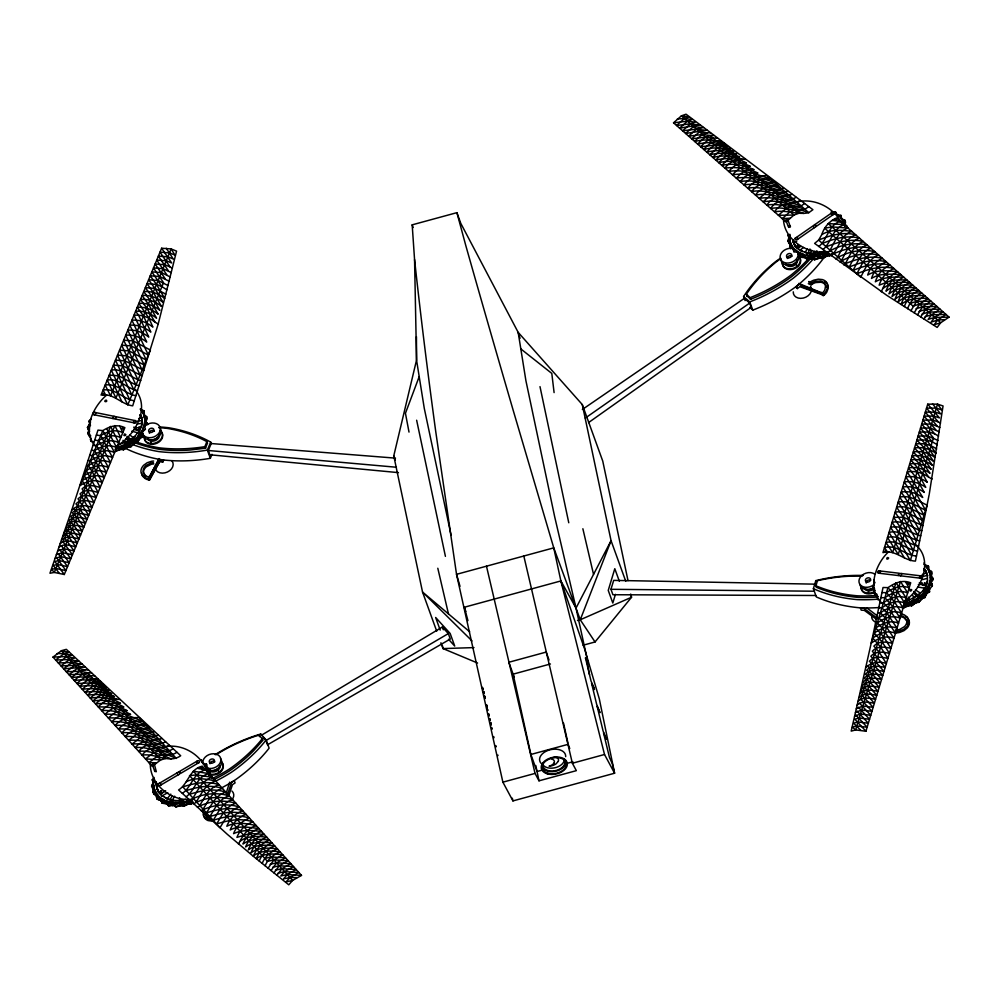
<?xml version="1.0" encoding="UTF-8"?>
<svg xmlns="http://www.w3.org/2000/svg" width="999" height="999" viewBox="0 0 999 999"><rect width="100%" height="100%" fill="white"/><g stroke="black" fill="none" stroke-linecap="round" stroke-linejoin="round"><path stroke-width="1.5" d="M142.27 431.905L142.27 432.53A9.291 7.093 -19.9 0 0 153.946 436.913A9.291 7.093 -19.9 0 0 159.303 425.886A9.291 7.093 -19.9 0 0 145.767 425.324L144.505 426.511M877.122 595.566L877.771 599.75M928.371 569.567L928.421 566.133L924.425 564.472L928.158 568.968L931.043 576.81L932.179 573.351L931.493 571.453L928.371 569.567L924.437 564.472L928.158 568.968L929.145 571.64M929.058 571.465L928.421 566.133C927.122 571.291 931.393 575.174 933.303 579.383L931.13 582.642L932.392 585.726L929.582 589.21M201.498 760.089C203.521 765.271 209.54 768.793 208.853 775.099L209.877 769.342L206.656 767.557L206.543 764.16L202.697 763.211L201.498 760.089L202.185 761.987M789.709 235.427L789.822 239.211L787.811 234.94L789.572 237.799L787.886 241.184L790.534 244.942M142.869 433.554L142.582 437.112L138.699 439.061L137.375 442.495L133.167 443.631L130.844 446.828L126.598 447.077L123.426 449.812L119.443 449.163M90.609 437.337L87.887 433.641L90.547 421.778M142.083 419.93C142.27 432.842 130.157 442.195 118.394 444.43M141.796 425.836L142.295 420.529L140.871 414.935M90.734 435.789L87.887 433.641L89.398 430.232L89.748 423.738L87.462 427.46L89.573 431.568M789.347 237.2L789.572 237.799L789.347 237.2C789.597 245.454 795.866 252.01 803.496 254.445L804.632 257.48L806.88 257.879L800.187 257.205L797.914 252.36L793.93 251.736L793.431 248.401L789.972 246.915L790.584 243.444L787.886 241.184L789.784 234.241L789.347 237.2L790.684 248.813M179.633 797.652L179.321 800.736L182.692 800.436M783.441 217.957C783.204 240.334 809.527 256.131 830.169 251.298M93.506 442.432L90.996 441.158L91.284 438.848M144.443 416.358L144.193 410.989L140.397 409.028L143.544 413.861L144.43 417.232M159.253 427.097A9.291 7.093 -19.9 0 1 155.482 438.761A9.291 7.093 -19.9 0 1 143.057 434.69L142.582 437.112L142.12 431.768L140.06 434.465M925.936 510.814L915.409 561.113C903.933 560.689 895.154 549.138 882.941 552.634L927.734 404.183L937.512 404.133L943.068 405.956L929.32 493.706M847.639 227.809L846.94 225.911L844.23 223.664L844.842 220.18L841.383 218.694L840.883 215.359L836.9 214.735L835.326 211.776L831.093 212.063L834.003 213.399M929.12 494.755L926.036 510.302M872.439 637.624L883.029 587.499L887.974 587.637C894.742 582.954 902.359 579.457 910.713 582.779L865.921 731.231L855.656 729.932L851.185 731.118L859.639 694.317M147.715 424.687L144.88 419.418L143.544 413.861L144.193 410.989L143.756 414.46L146.616 416.608L144.818 422.964M816.37 226.298C814.01 220.804 811.063 231.069 816.37 226.311L833.653 214.298M872.327 638.124L861.513 686.138M203.359 811.026L203.209 814.46A10.49 8.017 -19.9 0 0 207.642 819.342L212.675 820.067M868.443 593.194L868.581 589.697M861.425 686.513L859.727 693.943C864.435 688.786 871.865 689.959 877.946 691.383L870.079 682.105L864.185 678.271C868.943 672.914 876.523 673.925 882.754 675.449L874.887 666.171L869.317 661.276C874.075 655.918 881.655 656.93 887.886 658.441L880.656 647.052L872.751 638.074C879.52 633.391 887.137 629.894 895.491 633.229L885.326 617.981L880.369 612.849L877.696 612.862M874.625 589.835L874 592.544L874.687 594.442L878.009 596.878M436.713 631.181L422.54 592.032L393.768 455.894L416.546 360.04L416.446 336.688M834.652 219.63L834.702 220.292M163.636 459.977L162.737 462.137L159.765 461.713L149.026 479.97L148.826 477.722L158.916 459.378L161.888 459.802A143.194 109.366 -19.9 0 0 210.339 458.316L212 454.32M169.018 281.206L158.192 324.038L132.692 405.831C121.366 404.508 113.337 392.744 101.036 395.08L161.626 248.239L171.129 248.938L176.561 251.136L169.018 281.206L159.753 276.536L150.237 275.824L156.493 284.415L164.723 298.451C158.779 293.731 151.398 290.871 143.731 291.596L149.987 300.187L158.217 314.223C152.273 309.49 144.892 306.631 137.225 307.355L143.481 315.959L150.849 332.08C144.905 327.36 137.512 324.5 129.858 325.224L146.279 360.052L129.071 350.886L119.568 350.174L135.989 385.002L139.161 385.626M615.434 594.343L612.812 603.034L608.241 590.409L614.797 568.693L619.368 581.318M815.821 580.594L813.373 588.711L816.345 596.94A143.194 109.366 -19.9 0 0 860.389 607.854L863.448 608.004L878.071 618.793M877.272 597.015A139.86 106.818 -19.9 0 1 858.079 597.39A139.997 106.93 -19.9 0 1 817.482 587.737L816.208 587.237L815.921 585.776L817.444 580.706L818.631 580.444A139.997 106.93 -19.9 0 1 862.037 576.123M927.659 580.869L926.048 586.188L927.447 580.269L927.359 575.024L927.572 575.624L925.574 570.217L924.013 568.506M815.821 595.491L612.924 594.742L610.951 589.31L613.686 580.382L816.42 584.178M226.061 793.556L229.683 782.142M150.911 443.556L151.299 440.072M71.803 509.977L49.95 573.251L54.283 572.439L64.286 574.5L124.875 427.647C117.108 423.888 109.54 426.373 102.81 430.619L97.989 430.094L71.803 509.977C77.422 504.82 85.065 504.657 91.933 507.48L82.13 488.848C87 483.853 94.306 485.701 100.162 487.524L92.008 471.316L88.399 465.534L86.688 465.472M227.198 795.566L231.593 782.329L234.241 780.581A143.194 109.366 -19.9 0 0 269.118 748.189L266.171 739.972L260.739 734.003A143.194 109.366 -19.9 0 0 215.172 754.645M228.534 796.44L232.442 784.665L235.09 782.929L234.241 780.581A143.194 109.366 -19.9 0 1 220.804 788.286M874.774 590.234L874 592.544L877.122 594.43M419.193 376.611L405.444 413.274L409.016 432.105M577.497 620.529L580.257 619.78L611.063 540.696L582.28 404.558L518.169 332.367L460.776 223.339L456.905 212.662L412.187 224.837L414.56 259.578L416.546 360.04L424.275 408.329L451.123 535.389M153.634 461.063A12.962 9.903 -19.9 0 0 151.386 461.326L147.128 462.762L143.669 465.247A10.49 8.017 -19.9 0 0 140.959 471.815L142.108 474.95L144.768 477.372A12.962 9.903 -19.9 0 0 148.576 478.733L159.078 458.553M149.675 480.057L159.927 460.901M134.49 442.632A139.86 106.818 -19.9 0 0 159.815 449.388A138.886 106.081 -19.9 0 0 190.597 449.975L205.732 448.176L204.832 446.665L206.893 441.645L205.994 441.158A139.997 106.93 -19.9 0 0 167.258 428.396A139.86 106.818 -19.9 0 0 158.679 427.634M205.394 448.239L207.467 443.219L206.893 441.645M159.927 426.973A143.194 109.366 -19.9 0 1 168.744 427.759A143.194 109.366 -19.9 0 1 210.664 442.095L207.367 450.112L210.339 458.341M137.55 432.929C138.649 434.34 140.147 429.183 140.597 428.184L137.987 427.809M124.413 448.314L130.082 445.904L123.426 449.812L122.74 447.914L116.121 446.853C130.145 445.579 145.03 434.54 144.88 419.418L146.616 416.608L147.303 418.506L145.779 421.915L144.88 419.418L144.318 425.324L145.417 429.133L140.747 433.566M398.439 472.627L209.852 454.77L208.304 450.499L211.214 443.544L210.677 442.07M821.802 234.603C824.1 227.173 829.432 221.104 836.525 217.919L949.05 317.133L940.671 322.752L937.174 327.41L886.637 295.242L814.622 243.406L818.618 240.072L821.802 234.603C830.856 229.046 841.77 230.032 851.822 231.406C840.234 235.102 839.11 248.389 831.393 255.744M881.343 291.808C884.639 283.629 888.998 275.299 897.701 271.853C887.649 270.492 876.735 269.493 867.681 275.05C869.979 267.62 875.311 261.551 882.404 258.366C869.53 255.17 857.179 258.866 845.379 263.674L843.968 264.997M904.382 306.593C906.63 299.363 912 293.619 918.843 290.497C909.577 289.897 899.487 290.197 892.045 296.528C894.342 289.098 899.674 283.029 906.767 279.845L892.344 280.145L879.157 285.165C881.455 277.734 886.787 271.666 893.88 268.481C880.993 265.284 868.655 268.981 856.842 273.788C861.525 265.409 864.884 255.294 874.762 251.623C861.25 248.651 847.027 251.76 835.576 258.828M907.654 308.666C909.877 301.648 915.259 296.216 921.865 293.157C912.599 292.557 902.509 292.869 895.067 299.188C897.352 291.758 902.696 285.689 909.777 282.505C900.524 281.905 890.421 282.218 882.979 288.536M909.914 589.959C909.427 592.981 913.773 589.123 910.539 589.435M910.926 310.726L916.508 301.448L924.887 295.829C915.621 295.229 905.519 295.529 898.076 301.848C900.374 294.418 905.706 288.349 912.799 285.177C903.546 284.578 893.443 284.877 886.001 291.196C888.298 283.766 893.63 277.697 900.723 274.513C890.858 274.288 880.306 272.852 871.503 278.421C873.8 270.991 879.132 264.922 886.225 261.738C873.351 258.541 861.013 262.238 849.2 267.045C853.883 258.666 857.229 248.551 867.107 244.892C853.346 241.933 838.648 245.017 827.197 252.66M914.197 312.799L919.53 304.121L927.909 298.489C918.643 297.889 908.541 298.189 901.098 304.52C903.396 297.09 908.728 291.021 915.821 287.837C906.555 287.237 896.465 287.537 889.023 293.856C891.32 286.438 896.652 280.357 903.745 277.185C894.13 276.835 883.903 276.848 875.336 281.793C877.634 274.363 882.966 268.294 890.047 265.11C877.172 261.913 864.834 265.609 853.021 270.417C857.704 262.038 861.051 251.923 870.941 248.264C858.054 245.055 845.716 248.751 833.903 253.559M917.482 314.86L922.552 306.78L930.931 301.149L916.508 301.448L909.989 303.434M920.753 316.933L925.574 309.44L933.953 303.808L919.53 304.121L913.011 306.106L824.65 228.197L831.967 226.923L847.989 228.034C838.111 231.693 834.764 241.808 830.082 250.187M807.392 248.813L804.994 252.585L808.016 253.134L809.977 248.963M809.689 254.458L811.638 250.287M924.025 319.006L928.595 312.1L936.962 306.481L922.552 306.78L916.033 308.766M921.303 595.916L918.031 600.449L913.76 601.011L910.863 603.933L904.12 603.346C912.149 602.122 919.492 597.664 924.887 591.658C929.095 587.687 928.371 581.206 932.616 577.484L929.557 583.691M558.266 761.35L556.031 763.885A9.203 5.907 -11.9 0 1 549.025 766.171A7.105 4.558 -11.9 0 0 553.384 763.823L553.821 763.248M874.837 582.654L872.876 586.5L873.563 588.399M253.059 856.056L227.397 834.39L178.584 789.947C188.349 783.828 189.523 768.98 202.235 766.171L301.498 875.386L292.57 880.444L288.773 884.802L253.346 856.305M238.511 844.205C242.22 836.188 247.252 828.296 256.206 825.549C246.566 823.501 236.026 821.478 226.823 826.248C229.508 818.905 235.414 813.336 242.707 810.701C230.494 806.63 218.257 809.04 206.468 812.886L204.957 814.098M259.253 861.051C261.888 853.908 267.794 848.675 274.85 846.078C265.896 844.842 255.981 844.167 248.314 849.887C250.986 842.544 256.893 836.987 264.198 834.34L249.937 833.528L236.938 837.374C239.623 830.032 245.529 824.475 252.834 821.84C240.609 817.769 228.371 820.179 216.583 824.013C221.716 815.921 225.811 806.143 235.964 803.283C223.102 799.362 209.016 801.048 197.415 807.204M262.2 863.423C264.797 856.493 270.704 851.56 277.522 849C268.556 847.776 258.641 847.102 250.974 852.821C253.659 845.479 259.565 839.909 266.858 837.274C257.904 836.051 247.989 835.376 240.322 841.083M265.147 865.783C267.732 859.078 273.614 854.457 280.182 851.935C271.228 850.711 261.313 850.037 253.634 855.743C256.318 848.413 262.225 842.844 269.53 840.209C260.564 838.985 250.649 838.311 242.982 844.018C245.667 836.675 251.561 831.118 258.866 828.483C249.313 827.584 239.161 825.137 230.195 829.957C232.879 822.614 238.786 817.057 246.079 814.41C233.866 810.339 221.628 812.749 209.84 816.595C214.972 808.503 219.068 798.713 229.221 795.853C216.084 791.932 201.536 793.581 189.885 800.299M138.699 439.061L140.946 436.913L137.375 442.495L136.688 440.596L138.012 437.162L141.895 435.214L137.787 436.563L138.898 439.61L137.05 441.133M268.094 868.143L273.913 859.914L282.842 854.869C273.888 853.646 263.973 852.971 256.306 858.678C258.978 851.335 264.885 845.778 272.19 843.144C263.237 841.92 253.321 841.233 245.642 846.952C248.326 839.61 254.233 834.053 261.526 831.418C252.235 830.406 242.257 829.457 233.566 833.666C236.251 826.323 242.158 820.766 249.463 818.131C237.238 814.048 225 816.458 213.212 820.304C218.344 812.212 222.44 802.434 232.592 799.575C219.593 795.654 205.27 797.302 193.656 803.745M497.952 755.082L497.952 755.619M271.041 870.504L276.586 862.849L285.514 857.804L271.253 856.992L264.797 858.416M273.988 872.864L279.245 865.783L288.174 860.738L273.913 859.914L267.457 861.35L189.51 775.586L196.691 774.924L212.362 777.297C202.198 780.157 198.114 789.947 192.982 798.039M276.935 875.236L281.918 868.718L290.834 863.66L276.586 862.849L270.117 864.285M818.805 246.491C827.721 239.535 828.183 225.087 840.346 221.291L832.204 220.392M823.001 249.575C831.53 242.495 832.192 228.421 844.167 224.663L828.146 223.551L940.671 322.752L934.152 324.75L937.649 320.092L946.028 314.46L931.605 314.772L925.086 316.758M837.736 256.93C842.407 248.551 845.766 238.436 855.644 234.777C842.756 231.568 830.419 235.277 818.618 240.072L860.676 277.16C865.346 268.781 868.705 258.666 878.583 254.995C865.196 252.01 851.223 255.145 839.772 261.913M841.558 260.302C846.228 251.923 849.587 241.808 859.465 238.149C846.59 234.94 834.24 238.649 822.439 243.444M845.379 263.674C850.049 255.294 853.408 245.18 863.286 241.521C850.411 238.311 838.074 242.008 826.26 246.815M170.804 794.118L167.095 798.95L170.005 799.737L172.215 795.966M171.728 801.21L174.675 796.178M143.107 428.246L147.028 422.789L144.543 425.911M922.851 591.221L924.237 588.099L924.45 588.698M927.472 588.523L931.705 583.828L930.444 580.744M177.06 772.889C182.767 768.518 178.771 778.608 177.048 772.901L158.741 783.653M781.081 258.441A139.86 106.718 -20.6 0 0 776.26 261.888A139.997 106.831 -20.6 0 0 746.927 293.381L746.703 296.104L747.489 294.942M874.337 584.34L872.876 586.5L874.387 588.224M182.342 793.393C191.746 787.137 193.082 772.652 205.619 769.879L197.652 768.356M186.114 796.84C195.13 790.421 196.641 776.335 208.991 773.588L193.319 771.216L292.57 880.444L286.114 881.88L289.91 877.509L298.838 872.464L284.578 871.652L278.109 873.076M196.353 801.747C201.486 793.656 205.569 783.865 215.734 781.018C206.094 778.97 195.554 776.935 186.351 781.705M199.725 805.456C204.857 797.364 208.941 787.587 219.106 784.727C206.893 780.656 194.643 783.066 182.854 786.9L219.955 827.721C225.087 819.642 229.183 809.852 239.335 806.992C226.598 803.084 212.762 804.807 201.186 810.651M203.097 809.165C208.229 801.086 212.312 791.295 222.477 788.436C210.265 784.365 198.014 786.775 186.226 790.609M206.468 812.886C211.601 804.794 215.697 795.004 225.849 792.145C213.636 788.074 201.386 790.484 189.598 794.33M200.212 767.756L201.823 767.344L201.773 768.718M137.787 436.563L141.908 431.168L145.417 429.133M138.886 439.61L140.946 436.913M886.125 552.047L884.277 552.16L885.526 550.849M886.937 557.854C885.551 560.739 890.733 558.016 887.661 557.467M152.934 781.63L152.248 779.732L154.058 777.397M831.443 253.734L829.794 255.831L823.176 256.556M91.134 418.956L89.073 421.103L89.96 424.325L87.462 427.46L89.398 430.232L89.186 429.632M261.576 739.66L262.275 738.798L258.891 735.064L257.73 735.426M583.079 645.229L595.042 641.97L631.53 597.252L630.893 594.23M192.47 800.224L190.609 802.209L182.617 802.047L182.829 802.647M193.157 802.122L191.296 804.108L187.15 803.883L183.629 806.305L179.882 805.194L175.861 806.892L172.765 804.969L168.519 805.818L166.284 803.208L162.1 803.159C159.977 794.767 150.012 788.923 154.196 779.195L154.42 779.794M916.67 601.985L911.55 605.831L907.442 605.481L903.833 607.804L903.146 605.906L906.755 603.583L910.863 603.933L911.55 605.831L916.732 602.172L912.312 604.308M703.508 127.485L696.515 129.158L688.636 136.139L702.559 134.49L710.202 135.502L798.563 213.399L793.93 215.06L786.063 222.028L673.538 122.815L681.405 115.847L686.038 114.198L812.911 209.703L808.778 212.675C797.389 215.322 786.138 209.365 774.587 211.913C780.207 201.573 792.157 205.394 800.336 200.449M888.835 551.56C875.324 563.836 866.121 590.197 882.567 603.646M788.723 226.074L788.823 227.422L790.396 226.898L787.724 219.48M836.338 220.454L836.438 219.243L834.952 219.243M831.58 254.096L829.794 255.831L829.083 253.933C818.718 253.634 807.342 258.666 797.689 251.773L797.914 252.36L795.454 249.787M795.204 238.237L796.153 237.65A1.486 1.136 -20.6 0 1 797.801 238.711A1.486 1.136 -20.6 0 1 795.816 239.935A1.486 1.136 -20.6 0 1 795.204 238.237L812.849 225.986M831.605 212.974L832.192 212.512A1.486 1.136 -20.6 0 1 833.303 212.337L834.103 212.849A1.486 1.136 -20.6 0 1 832.592 214.685A1.486 1.136 -20.6 0 1 831.605 212.974L814.809 224.625M918.281 595.629L920.466 593.131L915.471 589.934M919.043 594.892L920.354 592.819M809.402 282.667L808.99 281.556L809.939 282.242A12.962 9.89 -20.6 0 1 813.973 280.107L818.343 279.171L822.402 279.583A10.49 8.004 -20.6 0 1 827.447 284.016L827.671 287.4L826.273 290.946A12.962 9.89 -20.6 0 1 823.426 294.131L821.665 293.469L822.814 292.507A10.49 8.004 -20.6 0 0 824.874 289.785L825.586 285.489A8.641 6.593 -20.6 0 0 820.516 281.006L815.284 281.331A10.49 8.004 -20.6 0 0 811.862 282.867L810.639 283.741L810.214 282.642L811.638 284.565L811.101 284.977L808.316 283.691M123.526 445.879L132.268 441.146L136.688 440.596L132.48 441.745L130.157 444.93L125.911 445.179L122.74 447.914L116.196 447.053M82.143 664.11L74.763 665.359L66.321 671.753L80.095 671.216L87.65 672.789L165.584 758.553L160.702 759.914L152.26 766.32L53.009 657.092L61.439 650.699L66.334 649.338L180.694 755.744C168.956 764.123 155.107 752.809 142.145 755.182C148.701 745.167 160.664 749.874 169.393 745.391M106.643 395.104C92.932 406.643 81.244 431.306 95.729 446.403M135.09 436.638L130.944 440.072L133.329 437.724L129.932 435.015M136.164 438.686L137.999 437.162L132.268 441.146L133.367 444.18L130.844 446.828L130.157 444.93L125.699 444.58L126.798 447.627L130.082 445.904M135.002 442.107L133.167 443.631L136.126 441.895L133.367 444.18L136.126 441.895M160.602 785.164L159.965 785.576A1.486 1.136 -19.9 0 1 158.866 785.664L158.142 785.077A1.486 1.136 -19.9 0 1 159.828 783.341A1.486 1.136 -19.9 0 1 160.602 785.164L178.396 774.712M199.176 762.499L198.164 763.024A1.486 1.136 -19.9 0 1 196.678 761.825A1.486 1.136 -19.9 0 1 198.764 760.739A1.486 1.136 -19.9 0 1 199.176 762.499L180.469 773.488M193.294 802.484L191.296 804.108L190.609 802.209C180.469 801.186 168.806 805.169 159.99 797.552L162.1 803.159L168.644 804.345L164.685 802.697L166.483 803.758L165.384 800.723L159.99 797.552M829.083 253.933L824.874 254.046L821.578 256.693L813.848 255.482L814.073 256.081M91.284 419.355L89.073 421.103L90.484 425.512M795.691 287.125L797.352 288.586L799.837 286.676L823.888 295.367A12.962 9.89 -20.6 0 0 826.735 292.183L828.134 288.636L827.896 285.252A10.49 8.004 -20.6 0 0 824.612 281.518M800.986 286.326L822.664 294.28M799.937 246.716L797.751 248.401L795.741 246.628L798.151 245.13M799.962 250.212L803.521 247.452M865.621 667.707C871.19 662.175 878.995 661.013 886.363 663.486L879.132 652.097L873.875 646.141C878.633 640.784 886.213 641.795 892.457 643.319L882.279 628.059L877.322 622.939L875.561 623.001M858.865 697.652C863.536 692.719 870.828 694.043 876.747 695.366L868.88 686.101L862.986 682.255C867.744 676.897 875.324 677.909 881.555 679.432L873.688 670.154L867.794 666.321M858.004 701.36C862.661 696.665 869.767 698.114 875.536 699.35L867.681 690.084L861.775 686.251C866.533 680.893 874.113 681.892 880.356 683.416L872.489 674.138L866.583 670.304C871.353 664.947 878.92 665.958 885.164 667.469L872.352 651.186C877.122 645.829 884.689 646.84 890.933 648.351L883.703 636.962L875.798 627.984C882.567 623.301 890.184 619.805 898.538 623.139L888.361 607.892L883.403 602.759L879.832 602.709M857.142 705.057C861.787 700.649 868.705 702.172 874.337 703.333L866.47 694.068L860.576 690.234C865.334 684.877 872.914 685.876 879.145 687.399L871.278 678.121L865.384 674.288C870.141 668.93 877.721 669.942 883.953 671.465L870.841 656.231C875.599 650.873 883.166 651.885 889.41 653.396L882.179 642.007L874.275 633.029C881.043 628.346 888.66 624.85 897.015 628.184L886.837 612.936L881.88 607.804L878.758 607.792M856.293 708.766L862.861 706.018L873.138 707.329L862 695.254M105.382 400.237C103.047 402.285 108.229 402.11 106.394 400.137M124.488 434.228C122.09 436.925 128.072 435.189 125 434.053M855.431 712.462L861.662 710.002L871.94 711.313L860.801 699.238L895.978 582.667L906.143 597.914C897.789 594.592 890.171 598.089 883.403 602.759M796.141 197.365C787.911 201.773 776.323 198.451 770.766 208.541C782.317 205.994 793.568 211.95 804.957 209.303L808.715 206.618M791.945 194.281C783.666 198.114 772.439 195.354 766.945 205.17C778.483 202.622 789.747 208.579 801.136 205.931L804.52 203.534M588.511 422.614L751.248 307.342L749.7 303.059L744.355 298.351L582.355 409.49M854.57 716.171L860.464 713.985L870.728 715.296L859.602 703.221M585.277 418.094L749.7 303.059M62.85 536.163C67.67 531.368 74.825 533.366 80.544 535.077L73.801 525.137L69.018 520.629C73.889 515.634 81.194 517.494 87.05 519.305L75.961 503.821C80.819 498.813 88.137 500.674 93.993 502.497L82.218 480.507C88.948 476.273 96.516 473.788 104.283 477.547L92.507 455.556L89.91 455.357M797.252 239.56L814.485 227.597M922.539 597.777L918.718 602.347L914.46 602.909M61.551 539.86C66.334 535.289 73.339 537.4 78.921 539.023L72.178 529.083L67.395 524.575C72.265 519.58 79.57 521.428 85.427 523.251L78.684 513.311L73.901 508.803M60.265 543.556C65.022 539.235 71.841 541.433 77.298 542.957L70.542 533.016L65.772 528.508C70.629 523.513 77.947 525.374 83.804 527.197L77.048 517.257L72.278 512.749C77.135 507.754 84.453 509.602 90.31 511.426L80.07 493.831C84.94 488.836 92.245 490.696 98.114 492.519L86.339 470.529C93.069 466.296 100.637 463.811 108.404 467.569L96.628 445.579L93.144 445.254M58.966 547.252C63.711 543.206 70.342 545.454 75.674 546.903L68.919 536.962L64.136 532.455C69.006 527.46 76.311 529.32 82.18 531.131L75.424 521.191L70.642 516.683C75.512 511.688 82.817 513.548 88.686 515.372L78.022 498.826C82.88 493.831 90.197 495.679 96.054 497.502L84.278 475.524C91.009 471.278 98.576 468.793 106.344 472.564L94.568 450.574L91.533 450.312M811.638 284.565L812.324 284.091A10.49 8.004 -20.6 0 1 815.746 282.567L820.978 282.242A8.641 6.593 -20.6 0 1 826.061 286.725L826.148 287.412M57.667 550.936L64.048 548.788L74.038 550.849L64.585 537.774M160.464 794.143L165.647 790.733M167.782 792.707L161.251 796.328M710.526 132.855C703.958 132.005 698.801 137.038 694.68 141.458C704.607 139.098 715.134 139.361 724.55 143.581C717.294 142.108 711.226 146.99 706.768 152.11C716.695 149.75 727.21 150.025 736.625 154.246C729.37 152.76 723.301 157.642 718.843 162.762C729.457 159.84 740.509 161.501 750.311 166.309C743.056 164.823 736.987 169.718 732.529 174.837C747.152 172.19 760.788 178.022 774.362 182.342C765.783 182.68 756.917 183.816 751.648 191.683C763.673 188.461 776.485 196.878 787.749 191.196M905.007 600.724C921.677 589.56 933.615 560.052 915.871 544.967M56.381 554.632L62.413 552.722L72.415 554.782L62.962 541.708L110.539 426.398L118.694 442.619C110.926 438.861 103.359 441.346 96.628 445.579M55.082 558.341L60.789 556.668L70.792 558.728L61.339 545.654M721.041 140.909C713.948 139.548 708.116 144.518 703.746 149.45C713.673 147.078 724.2 147.352 733.603 151.573C726.348 150.1 720.279 154.982 715.821 160.102C726.073 157.655 737.012 157.942 746.49 162.937C739.235 161.451 733.166 166.346 728.708 171.466C743.331 168.819 756.955 174.65 770.541 178.971C761.962 179.308 753.096 180.444 747.826 188.324C759.764 185.227 772.227 193.144 783.553 188.112M912.661 599.1L915.259 596.765M917.944 598.438L924.15 595.716L925.099 592.257L928.82 590.047L928.446 586.051L931.705 583.828L932.392 585.726L931.13 582.642M914.46 602.909L916.545 601.623M786.475 219.355C784.515 220.529 788.124 221.903 787.974 219.867M822.189 257.417L828.009 255.394L822.289 258.591L818.381 257.804L814.51 259.777L811.163 258.142L806.967 259.303L804.432 256.93L800.187 257.205L798.576 254.583M165.634 741.945C156.893 745.878 145.242 741.695 138.774 751.473C151.611 749.113 165.21 760.177 176.935 752.297M161.863 738.486C153.109 741.87 141.796 738.236 135.402 747.764C148.114 745.429 161.451 756.218 173.164 748.838M266.471 741.957L267.495 744.817L450.287 639.035L448.326 633.603L442.332 627.047L261.238 735.364L260.739 734.003M179.046 771.727L197.303 761.001M448.326 633.603L265.946 740.534L263.124 737.437M900.698 575.824C904.919 570.516 893.68 575.561 900.686 575.836L920.641 578.221M116.221 446.128C134.753 436.538 151.099 407.517 134.965 389.523M88.474 670.067C81.856 668.855 76.186 673.376 71.653 677.622C81.693 676.036 92.083 677.247 101.161 681.98C93.869 680.132 87.25 684.402 82.318 689.347C92.358 687.762 102.735 688.973 111.813 693.718C104.52 691.857 97.914 696.128 92.969 701.073C103.709 698.988 114.498 701.623 123.888 707.005C116.596 705.144 109.99 709.415 105.045 714.36C119.705 712.999 132.767 719.829 145.941 725.024C137.15 724.937 127.909 725.274 121.903 732.916C134.178 730.831 146.378 740.134 158.092 735.039M114.96 449.35L118.756 447.265L116.334 447.452M119.443 449.163L115.647 451.248L122.028 449.013M907.904 582.966L909.415 583.478L907.879 584.515M130.295 442.882L132.48 441.745L128.983 442.869L129.196 443.456M126.598 447.077L128.784 445.929M97.989 679.008C90.859 677.272 84.49 681.655 79.645 686.413C89.698 684.839 100.075 686.038 109.153 690.784C101.861 688.923 95.242 693.194 90.31 698.139C100.662 696.515 111.451 697.739 120.517 703.284C113.224 701.435 106.606 705.706 101.673 710.651C116.334 709.278 129.395 716.121 142.57 721.315C133.779 721.228 124.538 721.565 118.531 729.208C130.707 727.235 142.595 736.038 154.333 731.58M813.773 258.566L811.375 258.679L810.239 255.657L817.444 255.307L813.798 257.892L806.867 255.045L810.464 256.243L811.163 258.142M152.972 763.636C150.599 765.059 155.245 766.158 154.183 763.873M155.357 770.241L154.758 771.403L156.331 771.703L154.308 764.073M183.716 805.094L189.66 803.508L183.629 806.305L182.942 804.407L178.983 802.697L171.865 802.472L165.384 800.711L168.519 805.818L172.964 805.519L171.865 802.472L175.175 804.994L175.861 806.892L182.505 805.306M881.955 592.569L886.45 592.669C893.218 587.999 900.836 584.502 909.19 587.824L905.456 581.793M880.893 597.639L884.927 597.714C891.695 593.044 899.312 589.547 907.666 592.869L900.449 581.48L855.656 729.932L852.384 727.135L856.855 725.948L867.12 727.247L855.993 715.172M881.88 607.804C888.648 603.134 896.265 599.625 904.632 602.959L897.402 591.57L892.144 585.614M880.369 612.849C887.137 608.179 894.742 604.67 903.108 608.004L895.878 596.615L887.974 587.637L871.228 643.119C877.996 638.436 885.614 634.939 893.968 638.274L883.803 623.026L878.845 617.894L876.623 617.931M878.845 617.894C885.614 613.211 893.218 609.715 901.585 613.049L894.355 601.66L886.45 592.669M877.322 622.939C884.09 618.256 891.707 614.76 900.062 618.094L892.831 606.705L884.927 597.714M114.061 416.308C109.303 421.316 120.916 417.157 114.073 416.308L94.78 412.4M903.833 607.804L911.15 604.745M456.905 212.662L465.809 245.617A1683.19 52.06 72.3 0 0 513.311 410.726L553.758 547.864L580.257 619.78L631.53 597.252L630.481 594.355M184.041 802.422L186.463 801.985L182.942 804.407L179.196 803.296L175.175 804.994L168.619 801.598L168.843 802.185M96.379 435.152L100.749 435.601C107.48 431.368 115.047 428.883 122.815 432.642L119.755 426.286M94.755 440.209L98.689 440.596C105.419 436.351 112.987 433.878 120.754 437.637L114.873 425.599L54.283 572.439L51.573 569.305L55.907 568.493L65.909 570.554L56.456 557.479M94.568 450.574C101.299 446.341 108.879 443.856 116.633 447.614L106.843 428.971M92.507 455.556C99.238 451.323 106.818 448.838 114.573 452.597L102.81 430.619L80.157 485.502C86.888 481.256 94.468 478.783 102.223 482.542L90.447 460.551L88.299 460.414M90.447 460.551C97.19 456.318 104.758 453.833 112.525 457.592L100.749 435.601M88.399 465.534C95.13 461.301 102.697 458.816 110.464 462.574L98.689 440.596M187.35 804.432L186.251 801.398L189.71 800.012L189.935 800.611M916.682 598.488L916.895 599.075L920.029 597.152L928.446 586.051L929.507 591.945L925.786 594.143L924.837 597.614L920.716 599.05L920.029 597.152M746.29 294.28L750.137 297.665L751.26 297.215A139.997 106.831 -20.6 0 0 791.146 275.012A139.86 106.718 -20.6 0 0 809.078 258.004M186.251 801.398L189.723 800.012M750.137 297.665L750.399 299.363L751.847 298.788A139.997 106.831 -20.6 0 0 791.732 276.586A139.86 106.718 -20.6 0 0 810.614 258.491M922.214 574.537L926.572 572.939M906.143 600.811C911.712 600.449 937.986 582.892 918.368 584.54M907.304 600.736L909.402 599.974L908.341 597.152M907.404 601.023L909.29 599.662M911.438 601.873L913.548 600.411L918.031 600.449L918.718 602.347L922.601 597.964L920.903 599.587L919.804 596.553L924.15 595.716L924.837 597.614L927.172 592.832L924.3 596.328L925.986 594.692L924.887 591.658L928.82 590.047L929.507 591.945L929.345 588.548M700.012 124.813L679.582 128.147L687.449 121.166L692.07 119.518L684.427 118.506L677.347 118.993M707.017 130.17L685.614 133.466L693.493 126.498L701.136 127.51M717.532 138.224C710.614 137.013 705.007 142.033 700.724 146.791L714.635 145.142L727.559 146.254C718.156 142.033 707.629 141.758 697.702 144.118C701.91 139.548 707.28 134.503 714.035 135.539M820.991 257.73L814.51 259.777L813.798 257.892L810.239 255.644L810.464 256.243L806.255 257.417L800.586 253.109L800.811 253.696M259.453 736.638L258.891 735.064M827.946 255.22L822.289 258.591L821.578 256.693L817.457 255.307L818.581 258.354L816.183 258.454M919.043 311.426L925.574 309.44L939.984 309.141L931.605 314.772L928.108 319.418L934.627 317.432L949.05 317.133M922.065 314.086L928.595 312.1L943.006 311.8L934.627 317.432L931.13 322.078L937.649 320.092L944.729 319.605M138.624 418.606L141.596 417.744M78.971 661.138L72.103 662.424L58.329 662.961L66.771 656.555L71.653 655.194L64.111 653.621L57.105 653.558M85.302 667.082L63.661 668.818L72.103 662.424L79.645 663.998M94.818 676.036C87.862 674.437 81.718 678.908 76.985 683.478L90.747 682.941L103.821 684.914C94.743 680.169 84.366 678.97 74.326 680.544C78.958 676.148 84.853 671.64 91.646 673.051M180.482 800.736L182.48 799.837M467.932 620.604L464.335 607.242L560.876 580.943L576.023 608.079L588.111 663.324L585.439 657.792L591.058 681.131L593.955 687.574L594.43 689.547L591.558 683.204L596.678 704.42L599.987 712.637L597.127 706.293L603.059 730.906L606.381 739.173L603.521 732.829L609.44 757.392L612.3 763.736L614.585 773.226L512.949 800.911L502.884 782.167L456.531 574.338L435.776 431.83A1683.19 178.446 77.3 0 1 414.56 259.578M550.449 663.973L513.124 674.15L530.881 754.47L537.05 771.515L543.019 769.892M530.881 754.47L568.206 744.305L569.755 748.563M566.92 763.386L572.889 761.762M502.884 782.167L535.039 773.413L539.01 780.818L576.348 770.654L572.365 763.248L523.813 556.018M572.365 763.248L604.52 754.495L614.585 773.226L599.313 698.913L584.752 649.375L560.876 580.943L553.758 547.864L456.531 574.338L460.015 586.326M792.831 239.91L793.743 242.345L796.727 241.571M823.9 251.386C814.51 254.733 802.634 254.171 795.616 246.316M817.544 253.371L820.666 252.223M818.73 253.384L820.878 252.822M824.862 254.046L821.053 254.383L824.862 254.046L826.872 252.36L824.65 253.446L825.786 256.481M818.593 258.341L820.778 257.18M921.44 576.885L927.472 575.337M922.427 579.62L926.947 578.458M272.789 867.219L279.245 865.783L293.506 866.595L284.578 871.652L280.781 876.011L287.237 874.575L301.498 875.386M275.449 870.154L281.918 868.718L296.166 869.53L287.237 874.575L283.441 878.945L289.91 877.509L296.915 877.584M122.353 427.51L123.451 428.496L121.903 429.195M909.914 604.994L905.219 606.393L907.641 606.031L906.543 602.984L906.905 603.958M137.625 421.079L142.295 420.529M137.088 424.088L141.658 423.251M913.76 601.011L910.052 601.698L910.264 602.297M185.752 799.25C173.514 803.621 155.007 797.14 156.231 781.955L156.781 787.749L158.666 792.557M182.305 804.757L179.882 805.194L182.442 805.119M673.538 122.815L687.449 121.166L695.092 122.178L690.471 123.839L676.56 125.487L684.427 118.506L689.06 116.858L681.405 115.847L793.93 215.06L778.421 215.285L786.288 208.316L790.908 206.656L808.778 212.675L766.72 175.599C758.141 175.936 749.275 177.073 744.005 184.952C758.616 182.305 772.252 188.137 785.838 192.457M204.832 446.665L203.646 446.853A139.997 106.93 -19.9 0 1 159.241 447.814A139.86 106.818 -19.9 0 1 136.476 441.995M904.332 603.945L906.755 603.583L904.195 603.558M173.189 802.909L179.196 803.308L178.983 802.697L180.082 805.743M797.364 201.81C815.109 197.814 834.989 208.054 842.319 224.625M811.375 258.691L809.128 258.279L811.375 258.679L806.967 259.303L803.496 254.445M125.911 445.179L122.115 445.629L122.328 446.228M818.381 257.804L820.916 257.542M53.009 657.092L66.771 656.555L74.326 658.129L69.443 659.49L55.669 660.027L64.111 653.621L68.993 652.272L61.439 650.699L160.702 759.914L145.517 758.89L153.958 752.497L158.841 751.136L176.299 758.428L139.198 717.607C130.407 717.519 121.166 717.856 115.16 725.486C129.833 724.125 142.882 730.968 156.056 736.163M166.333 746.528C184.116 743.805 202.747 756.043 207.879 773.164M192.944 799.15C172.552 802.347 150.325 785.364 150.287 764.26M782.017 189.086C768.431 184.765 754.794 178.933 740.184 181.581C744.642 176.461 750.711 171.566 757.966 173.052C747.677 168.082 736.151 166.783 724.887 168.094C729.782 161.476 737.387 158.329 745.466 159.403M789.872 218.207L782.242 218.656L790.109 211.688L794.742 210.027L803.845 213.499M811.163 253.958L813.323 253.858M815.271 256.019L817.669 255.906M878.983 570.841L880.007 571.028A1.486 1.136 -19.9 0 1 879.744 572.902A1.486 1.136 -19.9 0 1 877.597 572.514A1.486 1.136 -19.9 0 1 878.983 570.841L899.35 573.276M920.978 575.874L921.715 575.923A1.486 1.136 -19.9 0 1 922.402 576.523L922.277 577.434A1.486 1.136 -19.9 0 1 919.754 577.809A1.486 1.136 -19.9 0 1 920.978 575.874L901.61 573.551M473.976 647.602L443.019 648.588L440.921 642.782M213.124 821.303L208.092 820.579A10.49 8.017 -19.9 0 1 203.659 815.696L203.534 814.872M152.685 732.454C139.51 727.26 126.461 720.416 111.788 721.778C116.733 716.832 123.339 712.562 130.632 714.422C120.792 708.865 109.54 706.555 98.302 706.93C103.821 700.511 111.9 698.126 120.08 699.575M610.951 589.31L814.272 591.208M161.413 801.26L165.597 801.31L167.832 803.92L172.078 803.071L169.917 802.484M103.771 393.469C100.712 393.706 103.996 396.903 104.408 394.031M156.356 762.786L148.888 762.612L157.33 756.206L162.213 754.844L171.104 758.953M94.181 414.747A1.486 1.136 -19.9 0 0 95.604 412.887A1.486 1.136 -19.9 0 0 93.094 413.087L92.87 413.986A1.486 1.136 -19.9 0 0 93.469 414.647L112.912 418.544M134.79 422.989L133.804 422.714A1.486 1.136 -19.9 0 1 134.278 420.841A1.486 1.136 -19.9 0 1 136.326 421.391A1.486 1.136 -19.9 0 1 134.79 422.989L115.097 418.993M179.196 803.296L175.424 802.584M919.317 582.767L922.227 582.954M924.225 583.079L926.747 583.241M899.637 616.658L901.098 616.808A10.49 8.017 -19.9 0 1 904.207 617.919L906.98 621.116M894.767 632.829L895.429 632.866A12.962 9.903 -19.9 0 0 899.912 632.355L904.058 630.619L907.279 627.934A10.49 8.017 -19.9 0 0 909.277 621.291L907.766 618.306M211.214 443.544L395.492 458.141M208.304 450.499L396.416 467.245M887.711 552.272L884.465 547.589C896.515 544.143 905.231 555.332 916.47 556.043M940.484 423.114L938.261 421.89L926.523 408.166L936.313 408.116L941.87 409.94L937.512 404.133L892.719 552.584L885.988 542.544C897.864 539.16 906.53 549.962 917.544 550.973M939.847 427.435L931.505 424.063L921.715 424.1L933.453 437.837L898.276 554.408L887.499 537.499C899.212 534.19 907.829 544.58 918.605 545.904M904.47 557.979L889.023 532.455C900.561 529.233 909.14 539.185 919.667 540.834M878.645 573.189L898.526 575.574M921.802 530.681L919.467 530.357L906.418 507.192L899.674 497.14C909.852 494.742 918.368 501.161 927.072 505.144L910.326 560.626L897.289 537.45L890.546 527.41C901.897 524.288 910.451 533.778 920.741 535.751M698.114 124.85L690.471 123.839L682.592 130.807L696.515 129.158L704.158 130.17M707.18 132.83L699.537 131.818L691.658 138.799L705.569 137.15L713.224 138.162M133.654 427.197L136.538 427.597M150.337 478.459L149.026 479.97A12.962 9.903 -19.9 0 1 145.217 478.608L142.545 476.186L141.408 473.051M148.576 478.733L149.226 478.821L148.826 477.722M913.373 550.536L900.336 527.36L893.593 517.32L903.371 517.27L922.876 525.611M105.669 395.092L103.097 390.085C115.222 387.799 123.214 399.213 134.316 400.774M917.831 586.987L923.9 588.086M172.228 268.269L170.055 266.908L159.99 252.173L169.505 252.884L174.925 255.082L171.129 248.938L110.552 395.791L105.157 385.102C117.12 382.842 125.075 393.906 135.926 395.729M171.154 272.577L162.999 268.656L153.496 267.944L163.549 282.68L115.971 397.977L107.218 380.107C119.006 377.909 126.935 388.586 137.537 390.671M116.159 416.745L135.389 420.641M142.382 375.512L140.11 375.025L123.676 340.197L133.192 340.896L150.399 350.075L127.747 404.957L111.326 370.13C122.765 368.069 130.682 377.897 140.772 380.569M76.985 661.063L69.443 659.49L61.001 665.883L74.763 665.359L82.318 666.932M84.977 669.854L77.435 668.281L68.993 674.687L82.755 674.15L90.31 675.724M131.868 394.98L115.447 360.152L124.962 360.864L144.006 370.467M210.464 818.231L209.665 818.044A8.641 6.593 -19.9 0 1 205.182 813.124M156.98 796.827L157.055 799.1L161.089 800.586L157.055 799.1C156.306 792.419 151.698 786.063 154.208 779.195L153.646 782.766L151.623 786.051L154.033 789.972M133.754 429.27L136.676 430.057A1.486 1.136 -19.9 0 1 136.301 428.484M139.51 430.806L137.013 430.144A1.486 1.136 -19.9 0 0 138.324 427.897M131.768 431.206L139.048 433.154M170.105 800.024L173.027 800.811M789.66 195.829L771.79 189.81L767.17 191.458L759.302 198.426C773.913 195.792 787.549 201.623 801.136 205.931M793.481 199.201L775.624 193.182L770.991 194.83L763.124 201.798C777.734 199.163 791.37 204.995 804.957 209.303M797.314 202.56C783.728 198.252 770.092 192.42 755.469 195.055C760.739 187.188 769.605 186.039 778.196 185.714C764.61 181.393 750.973 175.562 736.35 178.209C740.821 173.089 746.89 168.194 754.133 169.68C744.105 165.172 732.729 162.662 721.865 165.434C726.323 160.302 732.392 155.419 739.647 156.905C730.232 152.685 719.717 152.41 709.777 154.77L717.657 147.802L722.277 146.154L730.581 148.913C723.326 147.427 717.257 152.323 712.799 157.442C722.727 155.07 733.254 155.345 742.669 159.565M804.432 256.93L806.805 257.692M938.261 421.89L932.704 420.079L922.926 420.117L934.652 433.841L938.585 436.076M939.21 431.755L930.294 428.047L920.516 428.084L932.254 441.82L937.312 444.73M934.652 433.841L929.095 432.03L919.317 432.067L926.685 439.997L936.038 453.359C929.819 448.851 922.127 446.665 914.51 448.014L921.877 455.944L931.23 469.305C925.012 464.797 917.319 462.612 909.689 463.948L917.07 471.878L925.773 487.362C919.567 482.854 911.875 480.669 904.245 482.005L910.988 492.057L924.025 515.234C915.321 511.251 906.805 504.832 896.64 507.23L903.371 517.27L916.42 540.447M932.254 441.82L926.685 439.997L916.907 440.047L924.287 447.964L933.628 461.326C927.422 456.83 919.729 454.632 912.099 455.981L919.48 463.911L928.82 477.272L932.117 478.996M789.747 225.836L790.434 226.448M793.643 248.763L792.994 248.526A9.291 7.08 -20.6 0 0 780.406 255.02A9.291 7.08 -20.6 0 0 788.311 263.037A9.291 7.08 -20.6 0 0 798.139 253.758L797.764 252.41M159.428 739.872L141.983 732.579L137.088 733.94L128.646 740.334C143.319 738.973 156.381 745.816 169.543 751.011M162.8 743.581L145.355 736.288L140.459 737.649L132.03 744.055C146.691 742.682 159.753 749.525 172.914 754.72M166.171 747.289C152.997 742.095 139.947 735.264 125.275 736.625C131.281 728.983 140.522 728.646 149.313 728.733C136.139 723.538 123.077 716.708 108.416 718.069C113.362 713.124 119.967 708.853 127.26 710.714C117.62 705.631 106.606 702.122 95.629 704.008C100.574 699.063 107.193 694.792 114.485 696.64C105.407 691.907 95.017 690.696 84.977 692.282L93.419 685.876L98.302 684.515L106.493 687.849C99.201 685.988 92.582 690.259 87.637 695.204C97.69 693.631 108.067 694.829 117.145 699.575M823.888 295.367L822.477 293.456L798.963 284.34L796.478 286.263A143.194 109.266 -20.6 0 1 752.796 310.115L749.725 307.417M798.701 283.429L822.202 293.057M170.055 266.908L164.635 264.71L155.12 263.998L165.172 278.733M170.08 276.885L161.376 272.59L151.86 271.878L161.925 286.613L166.87 289.835M161.925 286.613L156.493 284.415L146.99 283.704L153.247 292.307L161.476 306.331C155.532 301.611 148.139 298.751 140.484 299.475L146.741 308.067L154.97 322.103L158.192 324.038M166.284 803.208L168.581 804.158M815.921 585.776L816.895 586.188A139.997 106.93 -19.9 0 0 857.517 595.816A139.86 106.818 -19.9 0 0 876.697 595.441M477.572 663.024L443.019 648.588L442.382 645.566M919.467 530.357C910.751 526.373 902.247 519.967 892.07 522.365L898.813 532.405L911.85 555.581M831.842 211.913C838.211 213.948 843.019 219.218 844.942 225.549L845.554 222.078L844.842 220.18L844.005 223.064L844.517 225.886L844.005 223.064L844.23 223.664M801.785 254.146L803.72 255.032L799.487 255.319L797.689 251.76L798.825 254.795M206.656 767.731L207.268 768.031A9.291 7.093 -19.9 0 0 220.342 762.474A9.291 7.093 -19.9 0 0 213.499 753.745A9.291 7.093 -19.9 0 0 202.797 762.337L203.022 763.723M556.605 757.379L557.117 757.692A6.344 4.071 -11.9 0 1 558.266 761.35M140.11 375.025L122.902 365.846L113.386 365.135L129.808 399.975M135.989 385.002L118.781 375.824L109.266 375.112L122.028 401.935M206.556 442.732L207.467 443.219M160.889 800.049L160.202 798.151L156.356 797.202L156.256 793.793L153.022 792.007L153.796 787.949L153.022 792.007L153.709 793.905L155.856 795.104M937.949 440.409L927.896 436.014L918.106 436.063L925.486 443.981L934.839 457.342C928.62 452.847 920.928 450.649 913.298 451.998L920.678 459.927L930.032 473.289C923.813 468.781 916.12 466.595 908.491 467.932L915.546 476.923L924.262 492.407C918.044 487.899 910.351 485.714 902.721 487.05L909.465 497.102L922.502 520.279C913.798 516.296 905.281 509.877 895.116 512.275L901.847 522.315L914.897 545.491M936.675 449.051C930.618 444.667 923.088 442.769 915.708 444.031L923.088 451.948L932.429 465.322C926.21 460.814 918.518 458.616 910.901 459.965L922.626 473.701L927.297 482.317C921.09 477.809 913.386 475.624 905.768 476.973L912.512 487.012L925.549 510.189C916.845 506.206 908.328 499.787 898.163 502.185L904.894 512.237L917.944 535.402M928.82 477.272C922.601 472.764 914.909 470.579 907.292 471.928L922.739 497.452C916.52 492.944 908.828 490.759 901.198 492.095L907.941 502.147L920.978 525.312M167.095 798.95L164.548 797.214M163.799 800.261L165.597 801.31L162.687 799.138L162.899 799.724M874.687 594.442L877.809 596.328M167.944 285.527L158.129 280.482L148.614 279.77L154.87 288.361L163.099 302.397C157.155 297.665 149.763 294.805 142.108 295.529L148.364 304.133L156.593 318.157C150.649 313.436 143.257 310.577 135.602 311.301L138.611 315.259L148.789 337.075C142.845 332.342 135.464 329.483 127.797 330.207L144.218 365.047L127.023 355.869L117.507 355.157L133.928 389.997M165.797 294.143L154.87 288.361L145.355 287.65L151.623 296.241L159.852 310.277C153.896 305.557 146.516 302.697 138.849 303.421L148.913 318.144L152.909 327.098C146.965 322.365 139.573 319.505 131.918 320.229L148.339 355.07L131.131 345.891L121.628 345.179L138.049 380.007M154.97 322.103C149.026 317.382 141.633 314.523 133.978 315.247L146.728 342.058C140.784 337.337 133.404 334.478 125.737 335.202L142.158 370.03M905.656 616.583L907.154 617.669M153.709 793.905L155.994 795.466M838.923 216.121L836.9 214.735L835.326 211.776L837.087 215.647M876.485 619.343L864.297 610.352L861.238 610.164L860.401 607.817A143.194 109.366 -19.9 0 0 880.032 607.467M797.389 266.034L795.017 263.461M88.574 435.539L90.472 436.975M866.533 607.667L877.447 615.958M520.829 348.926L551.798 373.414L554.095 392.607M145.554 475.611L143.194 472.165A8.641 6.593 -19.9 0 1 145.929 465.534L150.724 463.099A10.49 8.017 -19.9 0 1 153.459 462.687M788.598 243.082L790.396 244.58M469.68 631.78L422.54 592.032L472.028 640.933M858.403 707.205L869.53 719.28L859.265 717.969L854.794 719.168L865.921 731.231M857.192 711.188L868.331 723.264L858.054 721.965L853.583 723.151L860.663 730.244M913.823 591.52L918.181 595.342M913.723 593.294L918.081 597.115M808.99 281.556L811.176 283.329M823.426 294.131L821.253 292.37L821.665 293.469M822.127 294.705L823.351 295.791M746.877 295.854L750.724 299.238M752.809 310.127L749.725 301.923L743.568 296.503L745.104 300.599M202.697 763.211L202.485 762.612L204.458 764.784M219.418 772.04L217.258 769.292M931.243 577.347L933.303 579.383M927.734 404.183L939.46 417.907L933.903 416.084L924.125 416.133L935.851 429.857M912.624 595.142L913.885 597.814M208.891 772.801L211.975 777.197M152.31 787.949L154.695 790.446M127.722 436.376L130.844 439.785M126.636 436.838L130.794 441.371M448.501 639.235L454.72 646.078L450.162 633.466L435.639 617.482L440.197 630.107M162.338 796.39L158.679 792.195L161.438 790.758A1.486 1.136 -19.9 0 0 162.562 792.744L163.199 792.332A1.486 1.136 -19.9 0 0 163.337 790.896M932.504 403.821L940.658 413.923L935.101 412.1L925.324 412.15L937.062 425.874M59.703 549.6L69.168 562.674L59.166 560.614L54.833 561.426L64.286 574.5M58.079 553.533L67.532 566.608L57.542 564.547L53.197 565.359L59.166 573.126M925.786 570.816L924.112 568.793L926.485 572.714M924.162 570.229L926.672 573.264M144.905 475.849L143.644 473.401A8.641 6.593 -19.9 0 1 146.366 466.77L151.161 464.335A10.49 8.017 -19.9 0 1 153.908 463.923M161.626 248.239L171.678 262.962L166.259 260.764L156.743 260.065L166.796 274.787M166.259 248.252L173.302 259.028L167.882 256.83L158.366 256.119L168.431 270.854M88.149 429.358L89.448 431.206M580.257 619.78L595.042 641.97M140.359 415.259L141.783 417.432M139.848 414.722L141.97 417.969M841.158 218.094L842.806 221.179M788.523 236.825L789.685 238.736M838.748 219.593L840.147 222.14M793.069 241.845L795.841 246.915M791.782 245.329L793.93 251.736M152.248 779.732L153.646 782.766L153.434 782.167L151.623 786.051L154.008 788.548L153.621 785.052L153.834 785.651M208.853 775.099L208.666 772.215L209.877 769.342L210.564 771.24L209.565 774.712L206.431 766.957L207.555 769.58M873.8 580.169L874.637 582.217M483.029 688.873L483.029 689.347M486.925 706.168L486.451 704.882M156.781 787.749L158.466 792.007M822.477 293.456L822.889 294.555M802.259 251.074L802.484 251.673L799.874 250.474L795.741 246.628M786.4 221.641L788.386 226.898M792.719 239.623L793.281 242.445M794.342 244.081L795.279 246.566L793.543 241.795M790.084 240.622L789.859 240.022L790.584 243.444L790.359 242.844M797.352 288.586L796.478 286.263A143.194 109.266 -20.6 0 0 824.837 256.456M930.394 577.822L931.493 571.453L930.131 574.313L930.231 580.144L931.33 583.179M929.345 588.548L928.658 586.65L926.885 589.447M913.548 600.411L914.647 603.458M899.862 615.459L900.311 616.695M895.916 631.243L895.466 630.007L896.29 630.007A10.49 8.017 -19.9 0 0 899.937 629.32L904.507 626.585A8.641 6.593 -19.9 0 0 906.543 619.88L903.758 616.683A10.49 8.017 -19.9 0 0 900.648 615.571M894.979 631.63L895.429 632.866M582.28 404.558L602.759 461.113L628.009 580.606M625.761 581.293L611.063 540.696L576.023 608.079L554.682 516.783L525.899 380.644L518.169 332.367L520.067 338.299M412.187 224.837L413.149 227.51M549.025 660.014L546.153 652.085L508.816 662.262L514.123 676.922M393.768 455.894L395.342 460.239M442.332 627.047L443.319 629.757M162.737 462.137L161.888 459.802A143.194 109.366 -19.9 0 1 124.725 448.002M262.275 738.798L263.049 740.122L253.459 750.873A138.886 106.081 -19.9 0 1 229.782 770.716A139.86 106.818 -19.9 0 1 213.923 779.607M142.183 412.038L140.397 409.028L143.544 413.861L145.092 420.017M141.908 431.168L143.007 434.215M149.887 477.222L149.488 476.123L148.476 476.96A10.49 8.017 -19.9 0 1 145.554 475.611M118.544 446.665L119.643 449.712M90.31 439.26L90.996 441.158M152.847 766.121L154.758 771.403M156.393 784.552L157.667 790.197M157.567 789.522L158.791 792.469M161.089 800.586L158.004 795.379L158.229 795.966M156.031 793.194L156.256 793.793L154.92 790.571L155.132 791.171M464.335 607.242L465.834 611.513M483.691 692.382L483.479 691.695M484.415 695.516L485.139 697.577M489.06 716.058L488.474 713.661M486.625 704.869L487.075 706.293M491.071 724.263L490.609 722.776M923.938 562.961L924.974 565.909M483.978 693.668L483.504 692.02M489.822 718.818L490.034 719.467M798.451 254.133L798.95 255.919A9.291 7.08 -20.6 0 1 790.696 264.972A9.291 7.08 -20.6 0 1 780.931 259.74M494.03 737.749L493.718 736.6M89.76 423.002L90.36 425.149M491.983 728.808L491.808 728.121M491.995 729.083L491.608 727.509M495.791 746.003L495.954 746.678M560.876 580.943L604.52 754.495M495.941 746.84L495.629 745.579M489.897 720.004L490.072 720.741M512.3 798.201L512.949 800.911M145.979 422.452L145.317 419.68L145.779 421.915M535.039 773.413L486.476 566.183M484.503 696.216L484.977 698.513M487.012 707.442L486.638 705.806L486.988 707.092M582.867 528.746L593.543 574.388M483.803 691.683L483.966 692.669M489.722 719.255L489.985 720.192M437.799 568.244L448.464 613.898M490.821 724.025L491.108 725.299M486.8 707.155L487.1 708.428M488.973 715.671L488.561 713.661M490.871 722.527L491.033 723.226M483.616 691.795L483.866 692.906M489.56 718.556L489.872 719.705M482.904 689.522L482.417 687.349L483.066 689.972M484.99 698.276L484.652 696.653M563.523 723.089L567.882 742.781M539.997 386.625L568.768 522.764M535.776 765.509L539.01 780.818M416.645 420.217L445.417 556.356M487.837 709.577L488.012 710.401M586.9 660.826L589.51 674.662M905.706 598.176L906.255 601.123M793.743 242.345L794.205 244.88M841.932 219.468L840.883 215.359L841.383 218.694M157.305 787.05L157.467 789.647M206.543 764.16L206.656 767.557M205.182 812.424L205.195 813.124M565.659 760.364A12.288 7.88 -11.9 0 1 554.957 771.39A12.288 7.88 -11.9 0 1 541.708 764.759M563.686 758.953A11.289 7.243 -11.9 0 1 554.87 770.753A11.289 7.243 -11.9 0 1 543.181 762.724M564.36 759.665A11.289 7.243 -11.9 0 1 554.27 767.919A11.289 7.243 -11.9 0 1 542.37 763.711M541.083 763.336A13.237 8.492 -11.9 0 1 549.725 749.874A13.237 8.492 -11.9 0 1 565.684 756.643M552.547 757.791A3.322 2.135 -11.9 0 0 551.348 758.953A5.357 3.434 -11.9 0 1 553.933 763.273M553.896 757.267A3.322 2.135 -11.9 0 1 556.53 757.429M866.233 583.054A2.71 2.073 -19.9 0 1 867.419 580.494A2.71 2.073 -19.9 0 1 870.616 580.344M874.113 584.452A9.291 7.093 -19.9 0 1 861.313 585.801A9.291 7.093 -19.9 0 1 861.875 575.449A9.291 7.093 -19.9 0 1 874.674 574.1M872.951 587.986A9.291 7.093 -19.9 0 1 859.927 584.927M878.583 599.113A143.194 109.366 -19.9 0 1 857.404 599.625A143.194 109.366 -19.9 0 1 813.386 588.698M130.732 441.146A139.86 106.818 -19.9 0 1 125.837 438.973M133.004 444.692A143.194 109.366 -19.9 0 0 158.903 451.598A143.194 109.366 -19.9 0 0 207.367 450.087M126.661 442.095A143.194 109.366 -19.9 0 1 122.952 440.372M138.799 427.048A143.194 109.366 -19.9 0 1 141.858 426.873M149.438 433.266A2.71 2.073 -19.9 0 1 151.224 430.606A2.71 2.073 -19.9 0 1 154.42 431.256M216.096 754.707A139.997 106.93 -19.9 0 1 257.742 735.451M261.551 739.647A139.997 106.93 -19.9 0 1 229.221 769.155A139.86 106.818 -19.9 0 1 211.975 778.708M221.553 762.237A9.366 7.155 -19.9 0 1 221.391 771.191A9.366 7.155 -19.9 0 1 210.614 774.887M266.146 739.972A143.194 109.366 -19.9 0 1 231.281 772.377A143.194 109.366 -19.9 0 1 215.035 781.468M210.002 763.773A2.71 2.073 -19.9 0 1 211.825 761.388A2.71 2.073 -19.9 0 1 214.86 761.825M220.517 758.603A9.291 7.093 -19.9 0 1 219.792 766.757A9.291 7.093 -19.9 0 1 210.227 770.629M220.167 765.796A6.381 4.87 -19.9 0 1 218.581 769.617L217.332 770.641A6.381 4.87 -19.9 0 1 209.79 771.216M219.655 766.033A6.381 4.87 -19.9 0 1 218.182 768.531L216.945 769.555A6.381 4.87 -19.9 0 1 210.727 770.679M231.98 791.058A9.366 7.155 -19.9 0 1 231.83 800.012M221.278 761.513A9.366 7.155 -19.9 0 1 221.129 770.454A9.366 7.155 -19.9 0 1 210.339 774.163M873.426 592.956A9.366 7.155 -19.9 0 1 861.363 586.425M874.55 588.611A6.381 4.87 -19.9 0 1 870.179 590.734L868.568 590.809A6.381 4.87 -19.9 0 1 864.098 587.949M815.821 580.619A143.194 109.366 -19.9 0 1 863.186 575.461M873.163 592.232A9.366 7.155 -19.9 0 1 861.101 585.689M876.872 622.477A9.366 7.155 -19.9 0 1 871.677 617.17M924.612 583.229A1.486 1.136 -19.9 0 1 924.637 584.877A1.486 1.136 -19.9 0 1 922.589 585.189A1.486 1.136 -19.9 0 1 922.552 583.541M872.889 588.511A6.381 4.87 -19.9 0 1 869.792 589.647L868.168 589.722A6.381 4.87 -19.9 0 1 865.359 588.848M137.974 427.709A139.86 106.818 -19.9 0 1 140.971 427.535M130.17 439.56A139.86 106.818 -19.9 0 1 126.486 437.962M160.14 430.831A9.366 7.155 -19.9 0 1 157.03 443.194A9.366 7.155 -19.9 0 1 144.48 438.086M159.478 434.365A6.381 4.87 -19.9 0 1 152.884 441.196L151.299 441.146A6.381 4.87 -19.9 0 1 147.74 439.085M159.166 434.565A6.381 4.87 -19.9 0 1 152.485 440.109L150.899 440.059A6.381 4.87 -19.9 0 1 148.239 438.973M172.003 460.976A9.366 7.155 -19.9 0 1 167.47 472.015A9.366 7.155 -19.9 0 1 155.207 468.756M161.314 431.431A9.366 7.155 -19.9 0 1 155.632 442.932A9.366 7.155 -19.9 0 1 144.218 437.35M797.452 259.852A6.381 4.87 -20.6 0 1 796.265 263.736L795.142 264.835A6.381 4.87 -20.6 0 1 785.589 264.236M800.486 245.854A1.486 1.136 -20.6 0 1 798.676 247.103A1.486 1.136 -20.6 0 1 797.702 245.679M799.437 256.955A9.366 7.143 -20.6 0 1 793.181 268.356A9.366 7.143 -20.6 0 1 782.192 262.375M811.026 291.933A9.366 7.143 -20.6 0 1 800.686 298.364A9.366 7.143 -20.6 0 1 793.256 291.833M810.489 286.413A9.366 7.143 -20.6 0 1 811.288 288.099M798.363 256.293A9.366 7.143 -20.6 0 1 794.605 268.669A9.366 7.143 -20.6 0 1 782.467 263.099M787.337 258.504A2.71 2.073 -20.6 0 1 788.91 256.031A2.71 2.073 -20.6 0 1 792.02 256.219M743.593 296.503A143.194 109.266 -20.6 0 1 775.149 261.963A143.194 109.266 -20.6 0 1 780.132 258.404M816.932 250.786A139.86 106.718 -20.6 0 1 815.196 253.022M814.61 251.461A139.86 106.718 -20.6 0 1 811.9 254.757M749.725 301.91A143.194 109.266 -20.6 0 0 793.431 278.084A143.194 109.266 -20.6 0 0 813.698 258.479M797.065 260.077A6.381 4.87 -20.6 0 1 795.866 262.65L794.729 263.748A6.381 4.87 -20.6 0 1 786.001 264.161M900.349 613.848A12.962 9.903 -19.9 0 1 904.357 614.897L907.329 617.07L908.828 620.054A10.49 8.017 -19.9 0 1 906.83 626.698L903.608 629.382L899.462 631.118A12.962 9.903 -19.9 0 1 896.091 631.63M906.992 621.116A8.641 6.593 -19.9 0 1 907.192 623.838M207.467 817.906A8.641 6.593 -19.9 0 1 205.632 814.36M929.545 589.098L928.358 590.958L929.545 589.098M925.099 592.245L922.564 594.705L925.099 592.257M127.772 441.021L125.037 443.169L127.772 441.021M172.964 805.506L170.804 804.932L172.964 805.519M547.827 773.263A12.288 7.88 -11.9 0 0 566.396 764.535A12.288 7.88 -11.9 0 0 548.613 759.34A12.288 7.88 -11.9 0 0 547.827 773.263M547.327 773.838A13.237 8.492 -11.9 0 0 567.332 764.435A13.237 8.492 -11.9 0 0 548.176 758.853A13.237 8.492 -11.9 0 0 547.327 773.838M866.707 581.98A2.71 2.073 -19.9 0 0 870.641 579.545A2.71 2.073 -19.9 0 0 866.633 578.321A2.71 2.073 -19.9 0 0 866.707 581.98M150.374 432.467A2.71 2.073 -19.9 0 0 153.858 429.582A2.71 2.073 -19.9 0 0 149.538 428.971A2.71 2.073 -19.9 0 0 150.374 432.467M210.652 763.174A2.71 2.073 -19.9 0 0 214.498 760.639A2.71 2.073 -19.9 0 0 210.427 759.54A2.71 2.073 -19.9 0 0 210.652 763.174M788.149 257.779A2.71 2.073 -20.6 0 0 791.745 254.995A2.71 2.073 -20.6 0 0 787.499 254.233A2.71 2.073 -20.6 0 0 788.149 257.779"/></g></svg>
